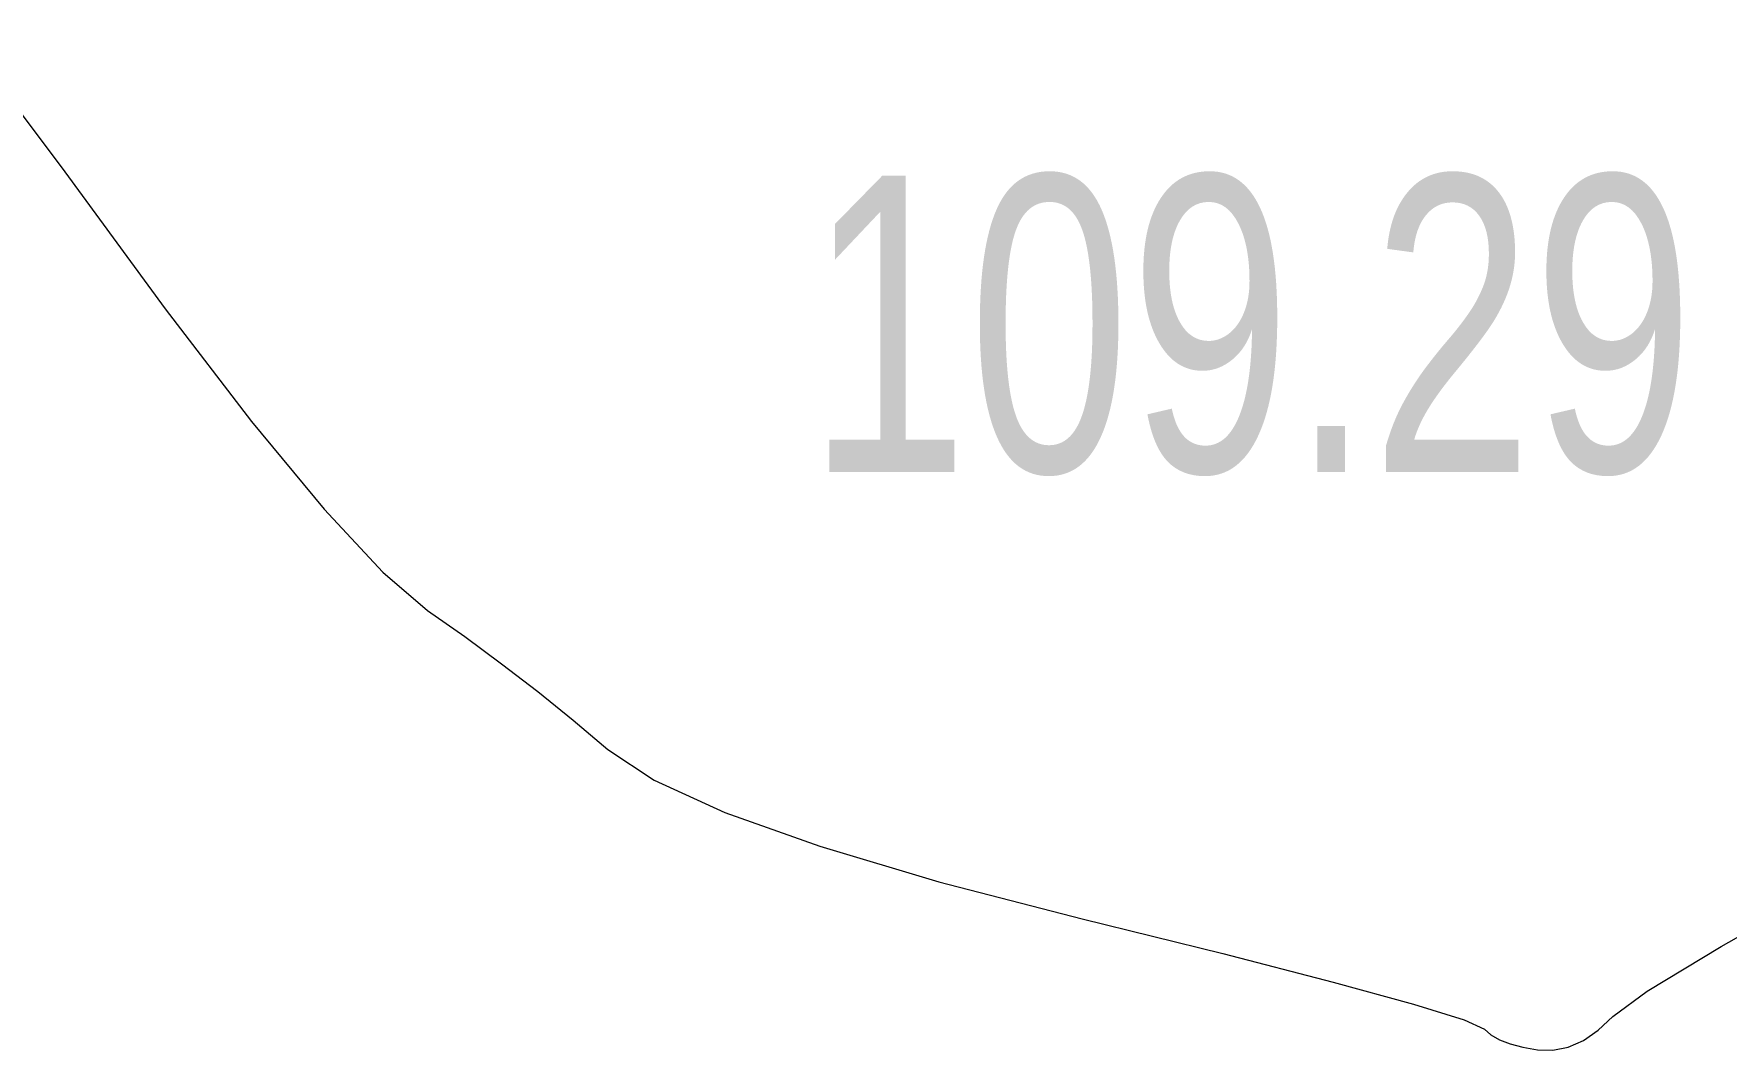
# Model space of a CAD drawing. Header units: metres. Extents: x 431006 to 434411, y 2469261 to 2473208.
# Drawn here: x 431451.85 to 431474.68, y 2472493.69 to 2472507.41 of the extents above; entities that cross this region are included whole.
import ezdxf

# ---------------------------------------------------------------- set-up
doc = ezdxf.new("R2010")
doc.units = ezdxf.units.M
doc.header["$MEASUREMENT"] = 0
doc.layers.add('CAO DO', color=8, linetype='Continuous', lineweight=18)
doc.layers.add('MH_DongMuc_Con', color=8, linetype='Continuous', lineweight=18)
doc.styles.get("Standard").update_dxf_attribs({"font": 'arial.ttf'})

msp = doc.modelspace()

# ---------------------------------------------------------------- linework, layer by layer
at = {"layer": 'MH_DongMuc_Con', "color": 9, "lineweight": 0, "elevation": 106}
msp.add_lwpolyline([(431450.864, 2472507.414), (431452.265, 2472505.552), (431453.618, 2472503.7), (431454.784, 2472502.182), (431455.763, 2472500.998), (431456.553, 2472500.147), (431457.157, 2472499.63), (431457.662, 2472499.275), (431458.157, 2472498.909), (431458.644, 2472498.533), (431459.121, 2472498.147), (431459.588, 2472497.75), (431460.215, 2472497.337), (431461.168, 2472496.902), (431462.448, 2472496.445), (431464.055, 2472495.966), (431465.989, 2472495.465), (431467.884, 2472494.995), (431469.374, 2472494.612), (431470.459, 2472494.314), (431471.14, 2472494.102), (431471.416, 2472493.977), (431471.503, 2472493.899), (431471.618, 2472493.832), (431471.761, 2472493.776), (431471.932, 2472493.731), (431472.13, 2472493.697), (431472.34, 2472493.692), (431472.547, 2472493.734), (431472.751, 2472493.824), (431472.951, 2472493.961), (431473.147, 2472494.146), (431473.61, 2472494.487), (431474.608, 2472495.092), (431476.143, 2472495.962)], dxfattribs=at)

# ---------------------------------------------------------------- texts
at = {"layer": 'CAO DO', "color": 9, "lineweight": 0, "width": 0.7}
msp.add_text('109.29', height=4, dxfattribs=at).set_placement((431462.28, 2472501.499, 109.294))

doc.saveas('drawing.dxf')
